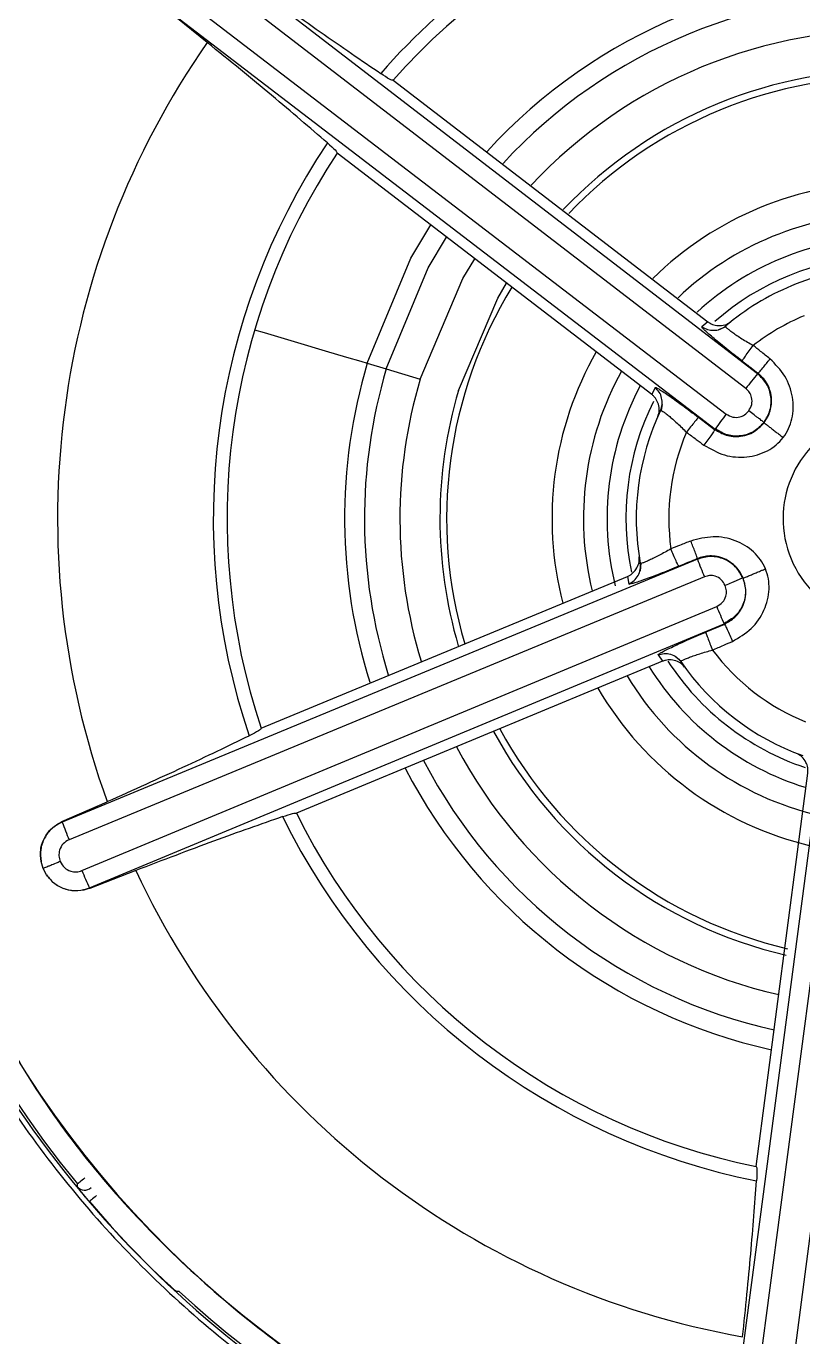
# Model space of a CAD drawing. Extents: x 939 to 1039, y 781 to 934.
# Drawn here: x 974.875 to 975.361, y 853.394 to 854.214 of the extents above; entities that cross this region are included whole.
import ezdxf

# ---------------------------------------------------------------- set-up
doc = ezdxf.new("R2010")
doc.units = 0
doc.header["$MEASUREMENT"] = 0
doc.layers.add('1', color=4, linetype='Continuous')

# ---------------------------------------------------------------- blocks, each defined once
blk = doc.blocks.new('Envoy')
at = {"layer": '1', "color": 3, "linetype": 'Continuous', "lineweight": 25}
for p, q in [((36.67885, 54.822), (36.33786, 55.08394)), ((36.67151, 54.81277), (36.33052, 55.0747)), ((36.31779, 55.0581), (36.65926, 54.79679)), ((36.33466, 55.029), (36.31056, 55.04833)), ((36.31077, 55.04861), (36.65225, 54.7873)), ((36.45088, 55.00545), (36.6477, 54.85447)), ((36.61266, 54.80903), (36.41589, 54.95989)), ((36.6477, 54.85447), (36.64397, 54.8514)), ((36.65898, 54.85136), (36.65448, 54.84943)), ((36.65878, 54.85175), (36.65931, 54.85219)), ((36.4347, 54.82854), (36.44661, 54.82499)), ((36.44661, 54.82499), (36.46784, 54.81867)), ((36.67885, 54.822), (36.67913, 54.82236)), ((36.61469, 54.81345), (36.61266, 54.80903)), ((36.61925, 54.80277), (36.61862, 54.79892)), ((36.65197, 54.78694), (36.64191, 54.79465)), ((36.65197, 54.78694), (36.65225, 54.7873)), ((36.64125, 54.70608), (36.24391, 54.54174)), ((36.60589, 54.70354), (36.60531, 54.69869)), ((36.64125, 54.70608), (36.64108, 54.7065)), ((36.64558, 54.69511), (36.24824, 54.53076)), ((36.3684, 54.60038), (36.59756, 54.69534)), ((36.59756, 54.69534), (36.59835, 54.69057)), ((36.25625, 54.51144), (36.65329, 54.67651)), ((36.26096, 54.50062), (36.658, 54.66569)), ((36.65817, 54.66527), (36.64647, 54.66041)), ((36.65817, 54.66527), (36.658, 54.66569)), ((36.61658, 54.64623), (36.61939, 54.64227)), ((36.62727, 54.6454), (36.63111, 54.64237)), ((36.61939, 54.64227), (36.39036, 54.54729)), ((36.72284, 54.61556), (36.6665, 54.18928)), ((36.73451, 54.61382), (36.67816, 54.18754)), ((36.69891, 54.18481), (36.75447, 54.6112)), ((36.67796, 54.32641), (36.7103, 54.57234)), ((36.24377, 54.54206), (36.27207, 54.55453)), ((36.24377, 54.54206), (36.24391, 54.54174)), ((36.23201, 54.51271), (36.23068, 54.51707)), ((36.23414, 54.50871), (36.23201, 54.51271)), ((36.28989, 54.5115), (36.26109, 54.50029)), ((36.26096, 54.50062), (36.26109, 54.50029))]:
    blk.add_line(p, q, dxfattribs=at)
at = {"layer": '1', "color": 3, "linetype": 'Continuous', "lineweight": 25, "flags": 128}
for points in [[(36.4347, 54.82854), (36.462, 54.89415), (36.47438, 54.91505)], [(36.44661, 54.82499), (36.47291, 54.8882), (36.48428, 54.90746)], [(36.46784, 54.81867), (36.49458, 54.88159), (36.50193, 54.89392)], [(36.49183, 54.81152), (36.51638, 54.86928), (36.52189, 54.87862)], [(36.36427, 54.84953), (36.37023, 54.84775), (36.39101, 54.84156), (36.40838, 54.83638), (36.42175, 54.8324), (36.43062, 54.82976), (36.4347, 54.82854)], [(36.25805, 54.31932), (36.25717, 54.3186), (36.25632, 54.3179), (36.25554, 54.31726), (36.25485, 54.31669), (36.25428, 54.31623), (36.25385, 54.31588), (36.25358, 54.31566), (36.25348, 54.31557)], [(36.25338, 54.31382), (36.25344, 54.3148), (36.25348, 54.31557)], [(36.26539, 54.30837), (36.26453, 54.30763), (36.26369, 54.30692), (36.26292, 54.30626), (36.26225, 54.30568), (36.26169, 54.3052), (36.26127, 54.30485), (36.26101, 54.30462), (36.26091, 54.30453)], [(36.317, 54.24842), (36.31602, 54.24842), (36.31524, 54.24841)]]:
    blk.add_lwpolyline(points, dxfattribs=at)
at = {"layer": '1', "color": 3, "linetype": 'Continuous', "lineweight": 25}
for centre, radius, start, end in [((36.76044, 54.73148), 1, 292.52267, 112.52267), ((36.76044, 54.73148), 0.98949, 296.05543, 116.05543), ((36.76044, 54.73148), 0.97197, 296.05543, 116.05543), ((36.76044, 54.73148), 1, 112.52267, 292.52267), ((36.76044, 54.73148), 0.90393, 296.3991, 116.05543), ((36.76044, 54.73148), 0.99606, 116.05543, 206.05543), ((36.76044, 54.73148), 0.98949, 116.05543, 296.05543), ((36.76044, 54.73148), 0.97197, 116.05543, 296.05543), ((36.76044, 54.73148), 0.85236, 296.39909, 116.05543), ((36.76044, 54.73148), 0.84765, 292.52267, 112.16787), ((36.76044, 54.73148), 0.84843, 342.41464, 96.03082), ((36.76044, 54.73148), 0.83245, 292.52267, 112.16786), ((36.76044, 54.73148), 0.90393, 116.3991, 296.05543), ((36.76044, 54.73148), 0.84843, 112.52267, 216.03082), ((36.76044, 54.73148), 0.84765, 112.52267, 292.16787), ((36.76044, 54.73148), 0.83245, 112.52267, 292.16786), ((36.76044, 54.73148), 0.85236, 116.39909, 296.05543), ((36.76044, 54.73148), 0.64081, 22.52267, 112.52267), ((36.76044, 54.73148), 0.64081, 112.52267, 202.52267), ((36.76044, 54.73148), 0.41339, 86.45965, 138.49313), ((36.76044, 54.73148), 0.42203, 112.52267, 138.75746), ((36.76044, 54.73148), 0.3399, 87.31126, 137.5244), ((36.76044, 54.73148), 0.32747, 87.49347, 137.33247), ((36.76044, 54.73148), 0.30531, 87.85523, 136.95158), ((36.76044, 54.73148), 0.51944, 145.05535, 199.91617), ((36.76044, 54.73148), 0.28028, 88.33302, 136.44884), ((36.76044, 54.73148), 0.2761, 88.4214, 136.3388), ((36.76044, 54.73148), 0.42203, 146.19693, 198.75746), ((36.76044, 54.73148), 0.41339, 146.46378, 198.48626), ((36.76044, 54.73148), 0.21018, 90.28155, 134.42058), ((36.76044, 54.73148), 0.19052, 91.08784, 133.59162), ((36.76044, 54.73148), 0.17578, 91.81196, 132.80565), ((36.76044, 54.73148), 0.16399, 92.8898, 131.3369), ((36.76044, 54.73148), 0.15748, 94.60572, 112.52267), ((36.76044, 54.73148), 0.2761, 148.4214, 196.46386), ((36.76044, 54.73148), 0.15748, 112.52267, 130.20509), ((36.76044, 54.73148), 0.13714, 112.52319, 127.93236), ((36.76044, 54.73148), 0.21018, 150.28155, 194.56552), ((36.76044, 54.73148), 0.3399, 163.40672, 197.52354), ((36.76044, 54.73148), 0.32747, 163.40672, 197.33633), ((36.76044, 54.73148), 0.30531, 163.40672, 196.96478), ((36.76044, 54.73148), 0.19052, 151.08784, 193.74515), ((36.82411, 54.69901), 0.19033, 139.74414, 143.29581), ((36.76044, 54.73148), 0.28028, 163.40672, 196.47439), ((36.76044, 54.73148), 0.17578, 151.81196, 193.83526), ((36.76044, 54.73148), 0.16399, 153.47237, 191.80496), ((36.76044, 54.73148), 0.15748, 154.60232, 190.21138), ((36.80866, 54.679), 0.19024, 141.74722, 145.30056), ((36.76044, 54.73148), 0.13713, 156.82502, 187.9317), ((36.76044, 54.73148), 0.06566, 112.52319, 292.52267), ((36.82018, 54.77029), 0.1901, 199.74196, 203.29787), ((36.83201, 54.74787), 0.19244, 201.76804, 205.2809), ((36.76044, 54.73148), 0.13713, 216.82418, 247.93147), ((36.76044, 54.73148), 0.17578, 211.81196, 252.85405), ((36.76044, 54.73148), 0.16399, 212.88785, 251.5582), ((36.76044, 54.73148), 0.15748, 214.60232, 250.21155), ((36.76044, 54.73148), 0.19052, 211.08784, 256.84036), ((36.76044, 54.73148), 0.21018, 210.28155, 256.84036), ((36.76044, 54.73148), 0.28028, 208.33302, 256.84036), ((36.76044, 54.73148), 0.2761, 208.4214, 256.84036), ((36.76044, 54.73148), 0.30531, 207.85523, 257.06954), ((36.76044, 54.73148), 0.32747, 207.49347, 257.44085), ((36.76044, 54.73148), 0.3399, 207.31126, 257.62795), ((36.76044, 54.73148), 0.65728, 195.13683, 240.12456), ((36.76044, 54.73148), 0.65573, 195.29919, 219.36485), ((36.76044, 54.73148), 0.41339, 206.45965, 258.48626), ((36.42263, 54.60588), 0.18988, 199.744, 203.30434), ((36.76044, 54.73148), 0.42203, 206.19693, 258.75741), ((36.43135, 54.58123), 0.1885, 201.7313, 205.31763), ((36.76044, 54.73148), 0.51944, 205.05535, 259.91616), ((36.76044, 54.73148), 0.64081, 202.52267, 292.52267), ((36.25794, 54.31758), 0.00591, 219.50411, 313.38014), ((36.76044, 54.73148), 0.65713, 220.51967, 226.29376), ((36.76044, 54.73148), 0.99606, 206.05543, 296.05543), ((36.76044, 54.73148), 0.65573, 227.44859, 264.36485)]:
    blk.add_arc(centre, radius, start, end, dxfattribs=at)
for points, knots in [([(37.01344, 54.12136), (37.05243, 54.14019), (37.13041, 54.17785), (37.23056, 54.2619), (37.31334, 54.3623), (37.37468, 54.47735), (37.41247, 54.60204), (37.42519, 54.73174), (37.41237, 54.86142), (37.37449, 54.98611), (37.31302, 55.10101), (37.23031, 55.20171), (37.12954, 55.28435), (37.0146, 55.34571), (36.88984, 55.38358), (36.7603, 55.39595), (36.63006, 55.38446), (36.54831, 55.35588), (36.50744, 55.34159)], [0, 0, 0, 0, 0.0625, 0.125, 0.1875, 0.25, 0.3125, 0.375, 0.4375, 0.5, 0.5625, 0.625, 0.6875, 0.75, 0.8125, 0.875, 0.9375, 1, 1, 1, 1]), ([(37.35267, 54.97706), (37.3344, 55.01491), (37.29784, 55.0906), (37.21626, 55.18781), (37.11879, 55.26817), (37.00712, 55.32769), (36.88605, 55.36447), (36.7603, 55.37647), (36.63388, 55.36531), (36.55453, 55.33757), (36.51485, 55.3237)], [0, 0, 0, 0, 0.125, 0.25, 0.375, 0.5, 0.625, 0.75, 0.875001, 1, 1, 1, 1]), ([(36.50744, 55.34159), (36.46845, 55.32276), (36.39047, 55.2851), (36.29032, 55.20106), (36.20754, 55.10065), (36.1462, 54.9856), (36.10841, 54.86091), (36.09569, 54.73121), (36.10852, 54.60153), (36.14639, 54.47684), (36.20787, 54.36194), (36.29058, 54.26124), (36.39135, 54.1786), (36.50629, 54.11725), (36.63105, 54.07937), (36.76059, 54.06701), (36.89082, 54.0785), (36.97257, 54.10707), (37.01344, 54.12136)], [0, 0, 0, 0, 0.0625, 0.125, 0.1875, 0.25, 0.3125, 0.375, 0.4375, 0.5, 0.5625, 0.625, 0.6875, 0.75, 0.8125, 0.875, 0.9375, 1, 1, 1, 1]), ([(36.51485, 55.3237), (36.47701, 55.30543), (36.40131, 55.26887), (36.3041, 55.18729), (36.22375, 55.08982), (36.16423, 54.97816), (36.12745, 54.85708), (36.11545, 54.73133), (36.1266, 54.60492), (36.15434, 54.52557), (36.16821, 54.48589)], [0, 0, 0, 0, 0.125, 0.25, 0.375, 0.500001, 0.625, 0.75, 0.875, 1, 1, 1, 1]), ([(36.36303, 55.06594), (36.37762, 55.05542), (36.40757, 55.03384), (36.43106, 55.01788), (36.44311, 55.0097)], [0, 0, 0, 0, 0.4872085, 1, 1, 1, 1]), ([(36.40976, 54.96627), (36.39874, 54.97577), (36.37724, 54.99431), (36.34862, 55.01763), (36.33466, 55.029)], [0, 0, 0, 0, 0.512283, 1, 1, 1, 1]), ([(36.45087, 55.00543), (36.45037, 55.00545), (36.44936, 55.00549), (36.44519, 55.0083), (36.44311, 55.0097)], [0, 0, 0, 0, 0.499979, 1, 1, 1, 1]), ([(36.40976, 54.96627), (36.41165, 54.96462), (36.41543, 54.96132), (36.41574, 54.96036), (36.41589, 54.95988)], [0, 0, 0, 0, 0.499986, 1, 1, 1, 1]), ([(36.64397, 54.8514), (36.64512, 54.85073), (36.64742, 54.84938), (36.65144, 54.84896), (36.65544, 54.84957), (36.65767, 54.85102), (36.65878, 54.85175)], [0, 0, 0, 0, 0.24931, 0.500016, 0.750794, 1, 1, 1, 1]), ([(36.66921, 54.82997), (36.66575, 54.83265), (36.66057, 54.83665), (36.65454, 54.84153), (36.65066, 54.84477), (36.64752, 54.8475), (36.64533, 54.84955), (36.64401, 54.85096), (36.64398, 54.85125), (36.64397, 54.8514)], [0, 0, 0, 0, 0.2550376, 0.3810426, 0.5067145, 0.6307585, 0.7554271, 0.8767083, 1, 1, 1, 1]), ([(36.6477, 54.85447), (36.64817, 54.85415), (36.64912, 54.85349), (36.6513, 54.85253), (36.65454, 54.85191), (36.65862, 54.85224), (36.66081, 54.85363), (36.66194, 54.85435)], [0, 0, 0, 0, 0.095895, 0.193381, 0.407329, 0.694999, 1, 1, 1, 1]), ([(36.65878, 54.85175), (36.65876, 54.85163), (36.65873, 54.8514), (36.6596, 54.85053), (36.6611, 54.8493), (36.66323, 54.84773), (36.66591, 54.8459), (36.67008, 54.84317), (36.67371, 54.84106), (36.67614, 54.83964)], [0, 0, 0, 0, 0.1223, 0.244383, 0.36686, 0.490295, 0.615123, 0.741706, 1, 1, 1, 1]), ([(36.66921, 54.82997), (36.66931, 54.83018), (36.66953, 54.83062), (36.67113, 54.83292), (36.67345, 54.83609), (36.67527, 54.83849), (36.67614, 54.83964)], [0, 0, 0, 0, 0.240693, 0.500012, 0.759326, 1, 1, 1, 1]), ([(36.6866, 54.83132), (36.68465, 54.83288), (36.68117, 54.83566), (36.67768, 54.83842), (36.67614, 54.83964)], [0, 0, 0, 0, 0.5598421, 1, 1, 1, 1]), ([(36.66921, 54.82997), (36.67106, 54.82855), (36.67437, 54.82602), (36.67768, 54.82348), (36.67913, 54.82236)], [0, 0, 0, 0, 0.559959, 1, 1, 1, 1]), ([(36.67913, 54.82236), (36.67935, 54.82254), (36.67981, 54.82291), (36.68185, 54.82531), (36.68425, 54.82829), (36.68584, 54.83033), (36.6866, 54.83132)], [0, 0, 0, 0, 0.271034, 0.562248, 0.788943, 1, 1, 1, 1]), ([(36.69489, 54.78214), (36.6961, 54.78394), (36.69853, 54.78758), (36.70123, 54.7961), (36.70142, 54.80758), (36.69672, 54.8211), (36.68999, 54.8279), (36.6866, 54.83132)], [0, 0, 0, 0, 0.117489, 0.236927, 0.4839, 0.74079, 1, 1, 1, 1]), ([(36.68287, 54.79156), (36.68434, 54.79402), (36.68728, 54.79893), (36.68767, 54.80768), (36.68503, 54.81603), (36.68091, 54.82001), (36.67885, 54.822)], [0, 0, 0, 0, 0.249967, 0.49996, 0.749977, 1, 1, 1, 1]), ([(36.68291, 54.79142), (36.6837, 54.79256), (36.68529, 54.79486), (36.68738, 54.80022), (36.68794, 54.80622), (36.6866, 54.81214), (36.68418, 54.81752), (36.68109, 54.82048), (36.67913, 54.82236)], [0, 0, 0, 0, 0.117738, 0.23806, 0.492508, 0.637501, 0.770299, 1, 1, 1, 1]), ([(36.61469, 54.81345), (36.61484, 54.81347), (36.61515, 54.81351), (36.61686, 54.8126), (36.61943, 54.811), (36.62287, 54.80868), (36.62699, 54.80578), (36.63324, 54.80125), (36.63843, 54.7973), (36.64191, 54.79465)], [0, 0, 0, 0, 0.124914, 0.24712, 0.371069, 0.495339, 0.619818, 0.745232, 1, 1, 1, 1]), ([(36.61818, 54.79902), (36.61861, 54.80028), (36.61946, 54.80282), (36.61902, 54.80685), (36.61756, 54.81065), (36.61564, 54.81251), (36.61469, 54.81345)], [0, 0, 0, 0, 0.249226, 0.5, 0.750752, 1, 1, 1, 1]), ([(36.67332, 54.79882), (36.67406, 54.80008), (36.67555, 54.80263), (36.67543, 54.80687), (36.67401, 54.81042), (36.67234, 54.81199), (36.67151, 54.81277)], [0, 0, 0, 0, 0.277443, 0.561348, 0.783153, 1, 1, 1, 1]), ([(36.61646, 54.79527), (36.61685, 54.79648), (36.6176, 54.79882), (36.61705, 54.80274), (36.6157, 54.80578), (36.6141, 54.8078), (36.61314, 54.80862), (36.61266, 54.80903)], [0, 0, 0, 0, 0.2884399, 0.5619841, 0.7897869, 0.89494, 1, 1, 1, 1]), ([(36.61818, 54.79902), (36.61829, 54.79906), (36.6185, 54.79914), (36.61957, 54.79852), (36.62115, 54.79738), (36.62323, 54.79572), (36.6257, 54.79362), (36.62941, 54.79033), (36.63238, 54.78741), (36.63437, 54.78545)], [0, 0, 0, 0, 0.123021, 0.24569, 0.36857, 0.492189, 0.616943, 0.743208, 1, 1, 1, 1]), ([(36.64191, 54.79465), (36.64174, 54.7945), (36.64137, 54.79417), (36.63957, 54.79203), (36.6371, 54.78897), (36.63526, 54.78659), (36.63437, 54.78545)], [0, 0, 0, 0, 0.24069, 0.500024, 0.759343, 1, 1, 1, 1]), ([(36.65926, 54.79679), (36.6606, 54.79603), (36.6632, 54.79454), (36.66744, 54.79473), (36.67094, 54.79623), (36.67251, 54.79794), (36.67332, 54.79882)], [0, 0, 0, 0, 0.287951, 0.562225, 0.773798, 1, 1, 1, 1]), ([(36.68287, 54.79157), (36.68269, 54.7917), (36.68231, 54.79199), (36.68047, 54.79341), (36.67849, 54.79491), (36.67631, 54.79657), (36.6745, 54.79793), (36.67332, 54.79882)], [0, 0, 0, 0, 0.237029, 0.494867, 0.626709, 0.756536, 1, 1, 1, 1]), ([(36.63438, 54.78544), (36.63641, 54.78393), (36.64003, 54.78124), (36.64367, 54.77857), (36.64528, 54.77739)], [0, 0, 0, 0, 0.560088, 1, 1, 1, 1]), ([(36.65197, 54.78694), (36.65188, 54.78673), (36.6517, 54.78628), (36.65017, 54.78401), (36.64792, 54.7809), (36.64614, 54.77853), (36.64528, 54.77739)], [0, 0, 0, 0, 0.240887, 0.49998, 0.759071, 1, 1, 1, 1]), ([(36.65216, 54.78718), (36.65441, 54.7858), (36.65796, 54.78364), (36.66361, 54.78265), (36.66849, 54.78275), (36.67329, 54.78403), (36.67848, 54.78666), (36.68125, 54.78963), (36.68291, 54.79142)], [0, 0, 0, 0, 0.224684, 0.354441, 0.495642, 0.654643, 0.791471, 1, 1, 1, 1]), ([(36.68287, 54.79156), (36.68088, 54.7895), (36.6769, 54.78539), (36.66855, 54.78274), (36.6598, 54.78312), (36.65489, 54.78607), (36.65243, 54.78754)], [0, 0, 0, 0, 0.249938, 0.499922, 0.749957, 1, 1, 1, 1]), ([(36.68291, 54.79142), (36.68297, 54.79136), (36.6831, 54.79123), (36.68382, 54.79065), (36.68504, 54.7897), (36.68675, 54.78838), (36.68877, 54.78683), (36.69089, 54.7852), (36.69297, 54.78361), (36.69427, 54.78261), (36.69489, 54.78214)], [0, 0, 0, 0, 0.107251, 0.227632, 0.359956, 0.501597, 0.634778, 0.764135, 0.886619, 1, 1, 1, 1]), ([(36.64528, 54.77739), (36.64946, 54.775), (36.65778, 54.77025), (36.67206, 54.76923), (36.68308, 54.77241), (36.6906, 54.77723), (36.69347, 54.78051), (36.69489, 54.78214)], [0, 0, 0, 0, 0.259998, 0.516608, 0.763693, 0.883083, 1, 1, 1, 1]), ([(36.6838, 54.70004), (36.68284, 54.70198), (36.6809, 54.70591), (36.67487, 54.71251), (36.66503, 54.71841), (36.65097, 54.7211), (36.64171, 54.71867), (36.63706, 54.71745)], [0, 0, 0, 0, 0.117485, 0.236928, 0.483888, 0.740776, 1, 1, 1, 1]), ([(36.62462, 54.71255), (36.62218, 54.71116), (36.61855, 54.70908), (36.61411, 54.70683), (36.61118, 54.70543), (36.60874, 54.70436), (36.60693, 54.70367), (36.60573, 54.70335), (36.60555, 54.70349), (36.60546, 54.70356)], [0, 0, 0, 0, 0.257584, 0.384037, 0.508804, 0.632306, 0.754961, 0.877344, 1, 1, 1, 1]), ([(36.63706, 54.71745), (36.63473, 54.71654), (36.63058, 54.71492), (36.62644, 54.71328), (36.62462, 54.71255)], [0, 0, 0, 0, 0.5598321, 1, 1, 1, 1]), ([(36.62953, 54.70171), (36.6294, 54.70191), (36.62912, 54.70231), (36.62794, 54.70485), (36.62635, 54.70844), (36.62518, 54.71122), (36.62462, 54.71255)], [0, 0, 0, 0, 0.2406777, 0.5000146, 0.7593488, 1, 1, 1, 1]), ([(36.64108, 54.7065), (36.64103, 54.70678), (36.64094, 54.70736), (36.63988, 54.71033), (36.63851, 54.71389), (36.63753, 54.71629), (36.63706, 54.71745)], [0, 0, 0, 0, 0.27109, 0.562218, 0.788933, 1, 1, 1, 1]), ([(36.59756, 54.69534), (36.59807, 54.69558), (36.59911, 54.69608), (36.60104, 54.69748), (36.60316, 54.69993), (36.60487, 54.70362), (36.60481, 54.70621), (36.60478, 54.7076)], [0, 0, 0, 0, 0.095966, 0.193581, 0.407675, 0.683172, 1, 1, 1, 1]), ([(36.59835, 54.69057), (36.59951, 54.69122), (36.60184, 54.69253), (36.60422, 54.6958), (36.60569, 54.69957), (36.60554, 54.70223), (36.60546, 54.70356)], [0, 0, 0, 0, 0.249221, 0.499978, 0.750746, 1, 1, 1, 1]), ([(36.62953, 54.70171), (36.63168, 54.70261), (36.63553, 54.70421), (36.63938, 54.7058), (36.64108, 54.7065)], [0, 0, 0, 0, 0.559979, 1, 1, 1, 1]), ([(36.66977, 54.69431), (36.66917, 54.69556), (36.66798, 54.69809), (36.66438, 54.70257), (36.65946, 54.70606), (36.65366, 54.70786), (36.64779, 54.70846), (36.64368, 54.70726), (36.64108, 54.7065)], [0, 0, 0, 0, 0.1177142, 0.2380422, 0.4924932, 0.6375066, 0.7702935, 1, 1, 1, 1]), ([(36.66962, 54.69434), (36.66823, 54.69684), (36.66545, 54.70184), (36.65806, 54.70655), (36.64951, 54.70844), (36.64401, 54.70687), (36.64125, 54.70608)], [0, 0, 0, 0, 0.2499693, 0.4999481, 0.7499656, 1, 1, 1, 1]), ([(36.62953, 54.70171), (36.62548, 54.70005), (36.61942, 54.69757), (36.61218, 54.69479), (36.60744, 54.69305), (36.60351, 54.69169), (36.60063, 54.69082), (36.59875, 54.69038), (36.59849, 54.69051), (36.59835, 54.69057)], [0, 0, 0, 0, 0.2550434, 0.3810338, 0.5067209, 0.6307621, 0.7554271, 0.8767065, 1, 1, 1, 1]), ([(36.65856, 54.6897), (36.65784, 54.69096), (36.65637, 54.69353), (36.65265, 54.69555), (36.64886, 54.6961), (36.64667, 54.69543), (36.64558, 54.69511)], [0, 0, 0, 0, 0.2774482, 0.561346, 0.7831309, 1, 1, 1, 1]), ([(36.6631, 54.6547), (36.66726, 54.65713), (36.67553, 54.66196), (36.68355, 54.67381), (36.68631, 54.68494), (36.6859, 54.69386), (36.68449, 54.69799), (36.6838, 54.70004)], [0, 0, 0, 0, 0.260003, 0.516597, 0.763686, 0.883074, 1, 1, 1, 1]), ([(36.66977, 54.69431), (36.67001, 54.69438), (36.67048, 54.69453), (36.67282, 54.69549), (36.67542, 54.69657), (36.678, 54.69763), (36.67975, 54.69836), (36.68069, 54.69875)], [0, 0, 0, 0, 0.2531949, 0.500326, 0.6839663, 0.8285593, 1, 1, 1, 1]), ([(36.68069, 54.69875), (36.68128, 54.699), (36.68233, 54.69944), (36.68335, 54.69985), (36.6838, 54.70004)], [0, 0, 0, 0, 0.562154, 1, 1, 1, 1]), ([(36.65329, 54.67651), (36.65462, 54.67728), (36.65721, 54.67879), (36.65916, 54.68256), (36.65962, 54.68634), (36.65892, 54.68855), (36.65856, 54.6897)], [0, 0, 0, 0, 0.287974, 0.56224, 0.773786, 1, 1, 1, 1]), ([(36.66962, 54.69434), (36.67041, 54.69158), (36.67198, 54.68608), (36.6701, 54.67753), (36.66539, 54.67014), (36.66039, 54.66736), (36.65789, 54.66597)], [0, 0, 0, 0, 0.2499501, 0.4999344, 0.7499503, 1, 1, 1, 1]), ([(36.65806, 54.66555), (36.66038, 54.66681), (36.66403, 54.66881), (36.6677, 54.6732), (36.67006, 54.67748), (36.67136, 54.68228), (36.67168, 54.68809), (36.67049, 54.69196), (36.66977, 54.69431)], [0, 0, 0, 0, 0.224684, 0.354419, 0.495621, 0.654623, 0.791463, 1, 1, 1, 1]), ([(36.66962, 54.69434), (36.66941, 54.69425), (36.66897, 54.69407), (36.66682, 54.69318), (36.66453, 54.69223), (36.662, 54.69116), (36.65992, 54.69028), (36.65856, 54.6897)], [0, 0, 0, 0, 0.237038, 0.494867, 0.626695, 0.756558, 1, 1, 1, 1]), ([(36.65817, 54.66527), (36.65832, 54.66509), (36.65861, 54.6647), (36.65981, 54.66224), (36.66138, 54.65874), (36.66254, 54.65601), (36.6631, 54.6547)], [0, 0, 0, 0, 0.2409033, 0.4999912, 0.7590565, 1, 1, 1, 1]), ([(36.61658, 54.64623), (36.61664, 54.64638), (36.61675, 54.64666), (36.6184, 54.64769), (36.62107, 54.64911), (36.6248, 54.65094), (36.62937, 54.65305), (36.63642, 54.6562), (36.64243, 54.65872), (36.64647, 54.66041)], [0, 0, 0, 0, 0.124916, 0.247121, 0.371068, 0.49535, 0.619822, 0.745242, 1, 1, 1, 1]), ([(36.64647, 54.66041), (36.64651, 54.66018), (36.64661, 54.6597), (36.64756, 54.65707), (36.64898, 54.65341), (36.65012, 54.65062), (36.65067, 54.64928)], [0, 0, 0, 0, 0.2407067, 0.5000053, 0.7593276, 1, 1, 1, 1]), ([(36.65067, 54.64928), (36.65299, 54.65029), (36.65714, 54.65208), (36.66128, 54.6539), (36.6631, 54.6547)], [0, 0, 0, 0, 0.5601, 1, 1, 1, 1]), ([(36.61658, 54.64623), (36.61783, 54.64662), (36.6204, 54.64741), (36.62451, 54.64687), (36.62825, 54.6451), (36.62998, 54.64304), (36.63082, 54.64205)], [0, 0, 0, 0, 0.242662, 0.499991, 0.757333, 1, 1, 1, 1]), ([(36.63082, 54.64205), (36.63084, 54.64216), (36.63087, 54.64238), (36.63195, 54.643), (36.63372, 54.6438), (36.63619, 54.64477), (36.63925, 54.64586), (36.64396, 54.64743), (36.64798, 54.64854), (36.65067, 54.64928)], [0, 0, 0, 0, 0.123022, 0.24569, 0.368548, 0.492162, 0.616927, 0.743207, 1, 1, 1, 1]), ([(36.6332, 54.63868), (36.63235, 54.63962), (36.6307, 54.64145), (36.62703, 54.64292), (36.62372, 54.64328), (36.62117, 54.6429), (36.61999, 54.64248), (36.61939, 54.64227)], [0, 0, 0, 0, 0.28845, 0.561984, 0.789793, 0.894965, 1, 1, 1, 1]), ([(36.3684, 54.60035), (36.36813, 54.59993), (36.36759, 54.59908), (36.36308, 54.59687), (36.36083, 54.59577)], [0, 0, 0, 0, 0.500022, 1, 1, 1, 1]), ([(36.27208, 54.55454), (36.28848, 54.56192), (36.32215, 54.57706), (36.34772, 54.58943), (36.36083, 54.59577)], [0, 0, 0, 0, 0.487205, 1, 1, 1, 1]), ([(36.7103, 54.57234), (36.71034, 54.57291), (36.71043, 54.57406), (36.71018, 54.57643), (36.70912, 54.57949), (36.70678, 54.58282), (36.70451, 54.58406), (36.70329, 54.58473)], [0, 0, 0, 0, 0.0959685, 0.1935764, 0.40768, 0.6831678, 1, 1, 1, 1]), ([(36.38176, 54.54517), (36.38414, 54.54598), (36.38889, 54.54761), (36.38987, 54.54739), (36.39036, 54.54729)], [0, 0, 0, 0, 0.500005, 1, 1, 1, 1]), ([(36.23068, 54.51707), (36.23043, 54.51961), (36.22993, 54.5247), (36.23247, 54.53202), (36.23707, 54.53832), (36.24151, 54.5408), (36.24377, 54.54206)], [0, 0, 0, 0, 0.2432296, 0.4882797, 0.7390831, 1, 1, 1, 1]), ([(36.24391, 54.54174), (36.24167, 54.54054), (36.23719, 54.53814), (36.23255, 54.53195), (36.22996, 54.52466), (36.23044, 54.5196), (36.23067, 54.51707)], [0, 0, 0, 0, 0.249962, 0.499941, 0.749964, 1, 1, 1, 1]), ([(36.38176, 54.54517), (36.36803, 54.54038), (36.34122, 54.53102), (36.30671, 54.5179), (36.28989, 54.5115)], [0, 0, 0, 0, 0.512285, 1, 1, 1, 1]), ([(36.24824, 54.53076), (36.24689, 54.52999), (36.24421, 54.52844), (36.24215, 54.52454), (36.24163, 54.5206), (36.24234, 54.5183), (36.2427, 54.51714)], [0, 0, 0, 0, 0.2824431, 0.5619524, 0.7781127, 1, 1, 1, 1]), ([(36.2427, 54.51714), (36.24181, 54.51677), (36.23969, 54.51589), (36.23704, 54.5148), (36.2349, 54.51391), (36.23344, 54.5133), (36.23235, 54.51285), (36.23213, 54.51276), (36.23201, 54.51271)], [0, 0, 0, 0, 0.164182, 0.392021, 0.529729, 0.68011, 0.838712, 1, 1, 1, 1]), ([(36.2427, 54.51714), (36.24346, 54.51579), (36.24497, 54.5131), (36.24885, 54.51098), (36.2528, 54.51039), (36.2551, 54.51109), (36.25625, 54.51144)], [0, 0, 0, 0, 0.280928, 0.560291, 0.780603, 1, 1, 1, 1]), ([(36.23414, 54.50871), (36.23576, 54.50675), (36.239, 54.50283), (36.24599, 54.4995), (36.25366, 54.49841), (36.25853, 54.49988), (36.26096, 54.50062)], [0, 0, 0, 0, 0.250047, 0.50004, 0.750012, 1, 1, 1, 1]), ([(36.26109, 54.50029), (36.25861, 54.49959), (36.2537, 54.49819), (36.24594, 54.49939), (36.23896, 54.50282), (36.23573, 54.50677), (36.23414, 54.50871)], [0, 0, 0, 0, 0.259498, 0.513518, 0.760804, 1, 1, 1, 1]), ([(36.16821, 54.48589), (36.18649, 54.44804), (36.22304, 54.37235), (36.30463, 54.27514), (36.40209, 54.19478), (36.51376, 54.13526), (36.63483, 54.09849), (36.76059, 54.08649), (36.887, 54.09764), (36.96635, 54.12538), (37.00603, 54.13924)], [0, 0, 0, 0, 0.125, 0.25, 0.375, 0.5, 0.625, 0.75, 0.874999, 1, 1, 1, 1]), ([(37.27613, 52.92933), (37.20318, 52.92288), (37.0582, 52.91006), (36.82762, 52.91567), (36.60974, 52.94307), (36.40598, 52.98763), (36.20303, 53.05402), (36.00408, 53.14301), (35.81616, 53.25059), (35.62848, 53.38718), (35.45235, 53.55068), (35.29793, 53.73357), (35.1702, 53.92859), (35.06841, 54.12935), (35.02226, 54.26542), (34.99936, 54.33295)], [0, 0, 0, 0, 0.118578, 0.23567, 0.314474, 0.394114, 0.477413, 0.54198, 0.609013, 0.677364, 0.744674, 0.811161, 0.875321, 0.938134, 1, 1, 1, 1]), ([(36.67798, 54.3264), (36.67821, 54.32595), (36.67868, 54.32506), (36.67833, 54.32005), (36.67816, 54.31755)], [0, 0, 0, 0, 0.5000069, 1, 1, 1, 1]), ([(36.25464, 54.31213), (36.25432, 54.31253), (36.25354, 54.31353), (36.25344, 54.31371), (36.25338, 54.31382)], [0, 0, 0, 0, 0.40317, 1, 1, 1, 1]), ([(36.26091, 54.30453), (36.25983, 54.3058), (36.25764, 54.30839), (36.25544, 54.3111), (36.25478, 54.31194), (36.25464, 54.31213)], [0, 0, 0, 0, 0.428634, 0.875251, 1, 1, 1, 1]), ([(36.6695, 54.22007), (36.67131, 54.23797), (36.67502, 54.2747), (36.6771, 54.30302), (36.67816, 54.31754)], [0, 0, 0, 0, 0.487204, 1, 1, 1, 1]), ([(36.31367, 54.24972), (36.31339, 54.24997), (36.31271, 54.25056), (36.31108, 54.25205), (36.30891, 54.25405), (36.30726, 54.25562), (36.30639, 54.25644)], [0, 0, 0, 0, 0.174672, 0.422891, 0.69762, 1, 1, 1, 1]), ([(36.31524, 54.24841), (36.31518, 54.24845), (36.31504, 54.24854), (36.31448, 54.249), (36.31386, 54.24956), (36.31367, 54.24972)], [0, 0, 0, 0, 0.380539, 0.814591, 1, 1, 1, 1])]:
    blk.add_open_spline(points, degree=3, knots=knots, dxfattribs=at)

msp = doc.modelspace()

# ---------------------------------------------------------------- block references
at = {"layer": '1'}
msp.add_blockref('Envoy', (938.65384, 799.17438), dxfattribs=at)

doc.saveas('drawing.dxf')
